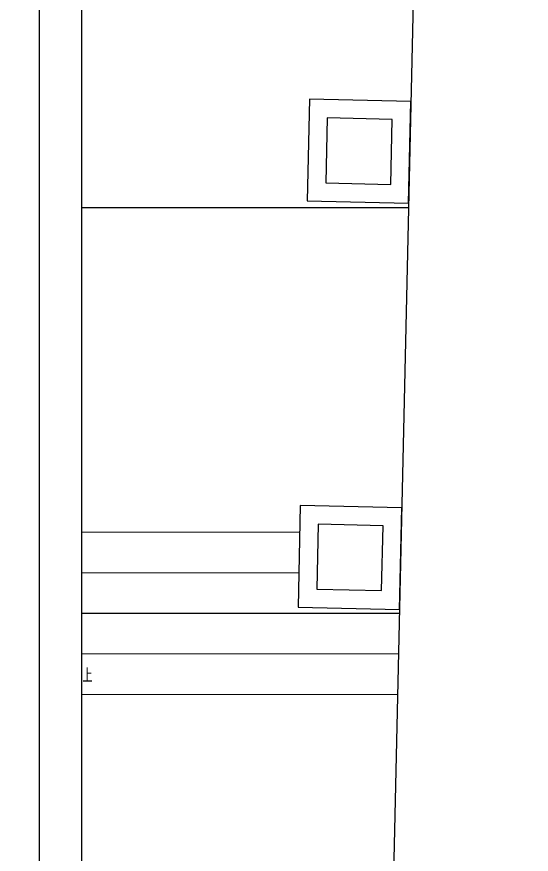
# Model space of a CAD drawing. Header units: millimetres. Extents: x 36720183 to 38160956, y 58934012 to 60388477.
# Drawn here: x 37673306 to 37685982, y 59353506 to 59374129 of the extents above; entities that cross this region are included whole.
import ezdxf

# ---------------------------------------------------------------- set-up
doc = ezdxf.new("R2010")
doc.units = ezdxf.units.MM
doc.header["$LTSCALE"] = 1000
doc.header["$MEASUREMENT"] = 0
for name, color, linetype in [('@YL', 2, 'Continuous'), ('@园建', 1, 'Continuous'), ('@填充', 8, 'Continuous'), ('DIM_SYMB', 3, 'Continuous'), ('PUB_TEXT', 7, 'Continuous')]:
    doc.layers.add(name, color=color, linetype=linetype)
doc.styles.add('_TCH_DIM', font='SIMPLEX', dxfattribs={"bigfont": 'GBCBIG'})

# ---------------------------------------------------------------- blocks, each defined once
blk = doc.blocks.new('D7D8scpm')
at = {"layer": 'DIM_SYMB', "color": 6}
blk.add_lwpolyline([(471595.2798907757, -184648.2097384632, 0, 0, 0), (471063.9459842816, -184648.371952951, 80.00000000000001, 0, 0), (470763.9459982663, -184648.4635419473, 0, 0, 0)], format="xyseb", dxfattribs=at)
at = {"layer": 'PUB_TEXT', "color": 6, "style": '_TCH_DIM'}
blk.add_text('上', height=337.5886524822695, dxfattribs=at).set_placement((471700.2798858806, -184823.1776823178))

msp = doc.modelspace()

# ---------------------------------------------------------------- linework, layer by layer
at = {"layer": '@YL'}
for points in [[(37685982.01923658, 59503512.77684829), (37682177.50965592, 59334790.44982397), (37678230.29756887, 59314996.95132291), (37677554.00357965, 59285004.67684051)], [(37615248.8814049, 59383681.70889751), (37669502.93402824, 59383681.69613343), (37674898.84532261, 59378064.40339935), (37674898.84521151, 59335265.75801093), (37662165.7431657, 59335265.75803641)], [(37615248.88116022, 59382641.70889751), (37669059.85570777, 59382641.69623768), (37673858.84532152, 59377645.81546469), (37673858.84521421, 59336305.75801301), (37662165.74316778, 59336305.75803641)]]:
    msp.add_lwpolyline(points, dxfattribs=at)
at = {"layer": '@YL', "color": 8}
for points in [[(37674898.84530021, 59369435.62354205), (37682958.46862379, 59369435.62354205)], [(37674898.84527946, 59361438.81241998), (37680277.88315062, 59361443.98608227)], [(37674898.84527685, 59360438.81195742), (37680255.33371142, 59360443.96393123)], [(37674898.84527426, 59359438.81149488), (37682733.47399478, 59359446.34699177)], [(37674898.84527166, 59358438.81103232), (37682710.92455558, 59358446.32484073)], [(37674898.84526907, 59357438.81056977), (37682688.37511638, 59357446.30268971)]]:
    msp.add_lwpolyline(points, dxfattribs=at)
at = {"layer": '@园建', "color": 2}
for points in [[(37680518.09669431, 59372096.97228511), (37680461.73867093, 59369597.60761119), (37682961.10334484, 59369541.24958783), (37683017.46136821, 59372040.61426175)], [(37680292.50421655, 59362092.40086834), (37680236.14619318, 59359593.03619441), (37682735.51086709, 59359536.67817105), (37682791.86889046, 59362036.04284497)]]:
    msp.add_lwpolyline(points, close=True, dxfattribs=at)
at = {"layer": '@园建', "color": 8}
for points in [[(37680957.8378914, 59371636.9421996), (37680921.76875645, 59370037.34880829), (37682521.36214775, 59370001.27967335), (37682557.4312827, 59371600.87306464)], [(37680732.24541365, 59361632.37078282), (37680696.1762787, 59360032.77739152), (37682295.76966999, 59359996.70825657), (37682331.83880495, 59361596.30164786)]]:
    msp.add_lwpolyline(points, close=True, dxfattribs=at)
at = {"layer": '@填充'}
msp.add_lwpolyline([(37683017.20853106, 59372040.61996295), (37683009.32128555, 59372040.79781193)], dxfattribs=at)

# ---------------------------------------------------------------- block references
msp.add_blockref('D7D8scpm', (37203227.30683729, 59542561.65308943))

doc.saveas('drawing.dxf')
